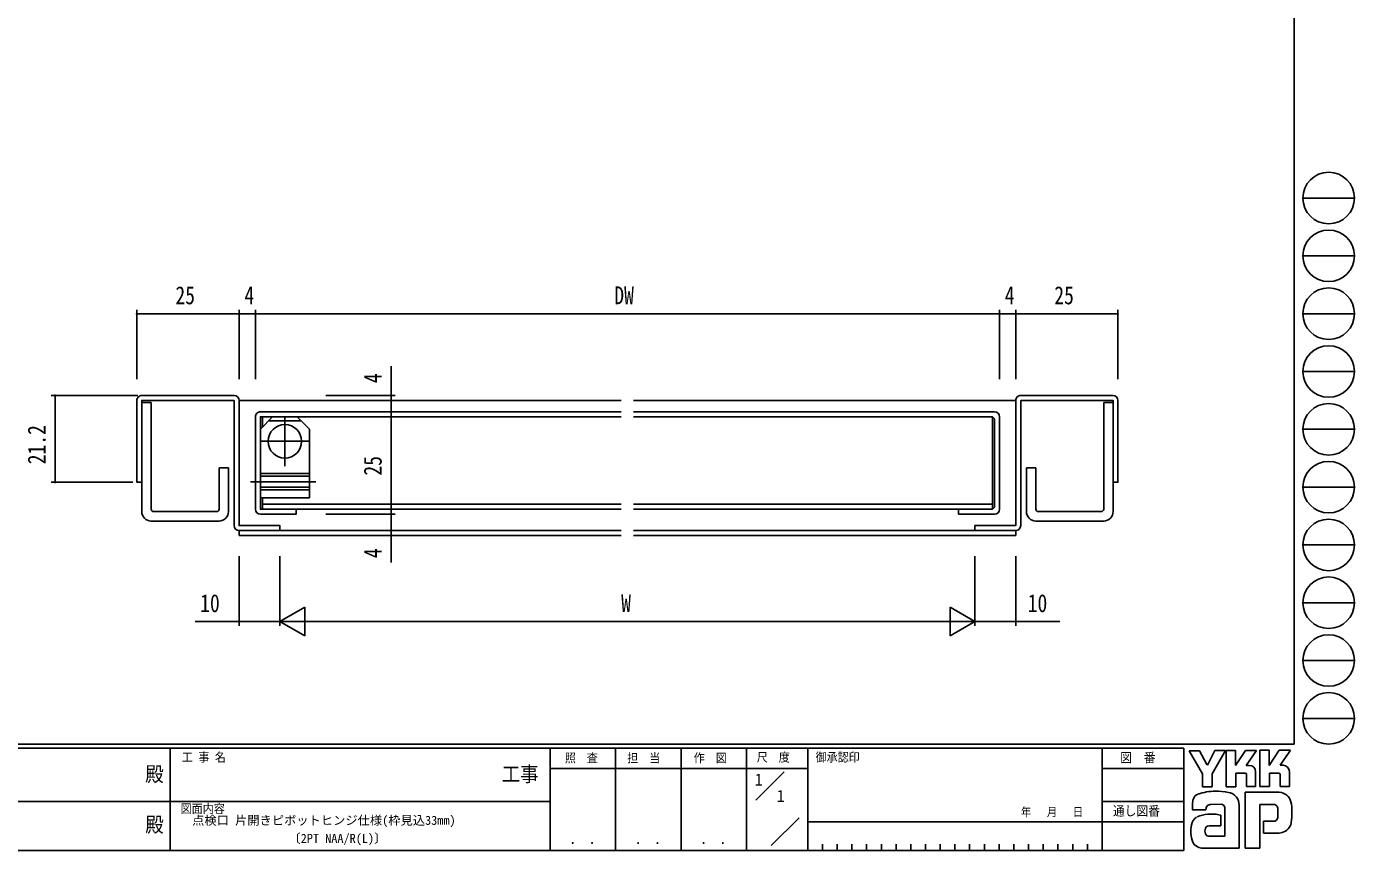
# Model space of a CAD drawing. Units: millimetres on the paper. Extents: x -283 to 283, y -202 to 202.
# Drawn here: x -41.5 to 283.3, y -201.5 to 0 of the extents above; entities that cross this region are included whole.
import ezdxf
from ezdxf.enums import TextEntityAlignment as Align

# ---------------------------------------------------------------- set-up
doc = ezdxf.new("R2010")
doc.units = ezdxf.units.MM
for name, color, linetype in [('0-1_USER1', 3, 'Continuous'), ('0-2_YKK_11', 7, 'Continuous'), ('0-3_YKK_12', 2, 'Continuous'), ('0-4_YKK_13', 4, 'Continuous'), ('0-6_YKK_D', 6, 'Continuous'), ('0-7_YKK_ZWAK', 7, 'Continuous')]:
    doc.layers.add(name, color=color, linetype=linetype)
doc.styles.add('ＭＳ ゴシック', font='')
doc.styles.get('ＭＳ ゴシック').set_extended_font_data('MS Gothic')

msp = doc.modelspace()

# ---------------------------------------------------------------- linework, layer by layer
at = {"layer": '0-2_YKK_11'}
for p, q in [((9.285, -90.242), (-13.315, -90.242)), ((201.685, -90.242), (224.285, -90.242)), ((9.285, -91.442), (9.285, -122.042)), ((201.685, -91.442), (201.685, -122.042)), ((14.485, -95.442), (14.485, -118.042)), ((103.985, -94.242), (15.685, -94.242)), ((16.185, -97.942), (16.185, -95.442)), ((195.285, -94.242), (106.985, -94.242)), ((106.985, -95.442), (194.785, -95.442)), ((196.485, -95.442), (196.485, -118.042)), ((16.185, -115.242), (16.185, -118.042)), ((103.985, -116.842), (16.185, -116.842)), ((106.985, -116.842), (194.785, -116.842))]:
    msp.add_line(p, q, dxfattribs=at)
for points in [[(-14.515, -91.442), (-14.515, -111.442), (-13.315, -111.442), (-13.315, -91.442), (9.285, -91.442)], [(10.485, -123.242), (20.485, -123.242), (20.485, -122.042), (10.485, -122.042), (10.485, -91.442)], [(200.485, -123.242), (190.485, -123.242), (190.485, -122.042), (200.485, -122.042), (200.485, -91.442)], [(225.485, -91.442), (225.485, -111.442), (224.285, -111.442), (224.285, -91.442), (201.685, -91.442)], [(103.985, -118.042), (15.685, -118.042), (15.685, -95.442), (103.985, -95.442)], [(106.985, -118.042), (194.785, -118.042), (194.785, -95.442), (195.285, -95.942), (195.285, -117.542), (194.785, -118.042)], [(15.685, -119.242), (24.485, -119.242), (24.485, -118.042)], [(195.285, -119.242), (186.485, -119.242), (186.485, -118.042)]]:
    msp.add_lwpolyline(points, dxfattribs=at)
for centre, start, end in [((-13.315, -91.442), 89.99998, 180.00002), ((9.285, -91.442), 0, 89.99998), ((201.685, -91.442), 89.99998, 180.00002), ((224.285, -91.442), 0, 89.99998), ((15.685, -95.442), 89.99998, 180.00002), ((195.285, -95.442), 0, 89.99998), ((15.685, -118.042), 180.00002, 270), ((195.285, -118.042), 270, 0), ((10.485, -122.042), 180.00002, 270), ((200.485, -122.042), 270, 0)]:
    msp.add_arc(centre, 1.2, start, end, dxfattribs=at)
at = {"layer": '0-3_YKK_12'}
for p, q in [((10.485, -91.442), (103.985, -91.442)), ((200.485, -91.442), (106.985, -91.442)), ((10.485, -123.242), (103.985, -123.242)), ((10.485, -123.242), (10.485, -124.442)), ((190.485, -123.242), (106.985, -123.242)), ((200.485, -123.242), (200.485, -124.442)), ((10.485, -124.442), (103.985, -124.442)), ((200.485, -124.442), (106.985, -124.442))]:
    msp.add_line(p, q, dxfattribs=at)
at = {"layer": '0-4_YKK_13'}
for p, q in [((-11.015, -91.942), (-13.315, -91.942)), ((-13.315, -118.642), (-13.315, -91.942)), ((-11.015, -91.942), (-11.015, -118.042)), ((221.985, -91.942), (224.285, -91.942)), ((221.985, -91.942), (221.985, -118.042)), ((224.285, -118.642), (224.285, -91.942)), ((18.685, -95.442), (15.685, -98.442)), ((25.685, -96.442), (17.685, -96.442)), ((24.685, -95.442), (18.685, -95.442)), ((21.685, -95.342), (21.685, -107.542)), ((24.685, -95.442), (27.685, -98.442)), ((27.685, -115.242), (27.685, -98.442)), ((27.785, -101.442), (15.585, -101.442)), ((5.585, -107.942), (5.585, -118.042)), ((7.885, -107.942), (5.585, -107.942)), ((7.885, -118.642), (7.885, -107.942)), ((27.685, -109.342), (15.685, -109.342)), ((15.685, -109.997), (27.685, -109.997)), ((203.085, -107.942), (205.385, -107.942)), ((203.085, -118.642), (203.085, -107.942)), ((205.385, -107.942), (205.385, -118.042)), ((29.249, -111.342), (13.301, -111.342)), ((15.685, -112.687), (27.685, -112.687)), ((27.685, -113.342), (15.685, -113.342)), ((4.985, -118.642), (-10.415, -118.642)), ((205.985, -118.642), (221.385, -118.642)), ((5.585, -120.942), (-11.015, -120.942)), ((205.385, -120.942), (221.985, -120.942))]:
    msp.add_line(p, q, dxfattribs=at)
msp.add_lwpolyline([(27.685, -115.242), (15.685, -115.242), (15.685, -98.442)], dxfattribs=at)
msp.add_circle((21.685, -101.442), 4.1, dxfattribs=at)
for centre, radius, start, end in [((-11.015, -118.642), 2.3, 180, 270), ((-10.415, -118.042), 0.6, 180, 270), ((4.985, -118.042), 0.6, 270, 0), ((5.585, -118.642), 2.3, 270, 0), ((205.385, -118.642), 2.3, 180, 270), ((205.985, -118.042), 0.6, 180, 270), ((221.385, -118.042), 0.6, 270, 0), ((221.985, -118.642), 2.3, 270, 0)]:
    msp.add_arc(centre, radius, start, end, dxfattribs=at)
at = {"layer": '0-6_YKK_D'}
for p, q in [((-14.515, -86.242), (-14.515, -69.242)), ((-14.515, -70.242), (10.485, -70.242)), ((10.485, -71.219), (10.485, -69.242)), ((10.485, -86.242), (10.485, -69.242)), ((14.485, -70.242), (10.485, -70.242)), ((14.485, -74.979), (14.485, -69.242)), ((14.485, -86.242), (14.485, -69.242)), ((196.485, -70.242), (14.485, -70.242)), ((196.485, -75.902), (196.485, -69.242)), ((196.485, -86.242), (196.485, -69.242)), ((200.485, -70.242), (196.485, -70.242)), ((200.485, -75.928), (200.485, -69.242)), ((200.485, -86.242), (200.485, -69.242)), ((225.485, -70.242), (200.485, -70.242)), ((225.485, -86.242), (225.485, -69.242)), ((-14.315, -90.242), (-35.515, -90.242)), ((-34.515, -90.242), (-34.515, -111.442)), ((31.685, -90.242), (48.685, -90.242)), ((47.685, -119.242), (47.685, -94.242)), ((-15.515, -111.442), (-35.515, -111.442)), ((31.704, -119.242), (48.685, -119.242)), ((10.485, -129.542), (10.485, -146.542)), ((20.485, -129.542), (20.485, -146.542)), ((190.485, -129.542), (190.485, -146.542)), ((190.485, -129.542), (190.485, -146.542)), ((200.485, -129.542), (200.485, -146.542)), ((20.485, -145.542), (26.547, -142.042)), ((26.547, -149.042), (26.547, -142.042)), ((184.423, -142.042), (184.423, -149.042)), ((190.485, -145.542), (184.423, -142.042)), ((10.485, -145.542), (-0.255, -145.542)), ((20.485, -145.542), (10.485, -145.542)), ((20.485, -145.542), (32.609, -145.542)), ((20.485, -145.542), (26.547, -149.042)), ((183.485, -145.542), (27.485, -145.542)), ((190.485, -145.542), (178.36, -145.542)), ((190.485, -145.542), (184.423, -149.042)), ((190.485, -145.542), (200.485, -145.542)), ((200.485, -145.542), (211.225, -145.542))]:
    msp.add_line(p, q, dxfattribs=at)
for points in [[(47.685, -83.054), (47.685, -90.242), (47.685, -94.242)], [(47.685, -131.057), (47.685, -123.242), (47.685, -119.242)]]:
    msp.add_lwpolyline(points, dxfattribs=at)
for centre, start, end in [((-14.515, -70.242), 0, 180), ((-14.515, -70.242), 180, 0), ((10.485, -70.242), 0, 180), ((10.485, -70.242), 0, 180), ((10.485, -70.242), 180, 0), ((10.485, -70.242), 180, 0), ((14.485, -70.242), 0, 180), ((14.485, -70.242), 0, 180), ((14.485, -70.242), 180, 0), ((14.485, -70.242), 180, 0), ((196.485, -70.242), 0, 180), ((196.485, -70.242), 0, 180), ((196.485, -70.242), 180, 0), ((196.485, -70.242), 180, 0), ((200.485, -70.242), 0, 180), ((200.485, -70.242), 0, 180), ((200.485, -70.242), 180, 0), ((200.485, -70.242), 180, 0), ((225.485, -70.242), 0, 180), ((225.485, -70.242), 180, 0), ((-34.515, -90.242), 90, 270), ((-34.515, -90.242), 270, 90), ((47.685, -90.242), 90, 270), ((47.685, -90.242), 270, 90), ((47.685, -94.242), 90, 270), ((47.685, -94.242), 90, 270), ((47.685, -94.242), 270, 90), ((47.685, -94.242), 270, 90), ((-34.515, -111.442), 90, 270), ((-34.515, -111.442), 270, 90), ((47.685, -119.242), 90, 270), ((47.685, -119.242), 90, 270), ((47.685, -119.242), 270, 90), ((47.685, -119.242), 270, 90), ((47.685, -123.242), 90, 270), ((47.685, -123.242), 270, 90), ((10.485, -145.542), 0, 180), ((10.485, -145.542), 180, 0), ((200.485, -145.542), 0, 180), ((200.485, -145.542), 180, 0)]:
    msp.add_arc(centre, 0.106, start, end, dxfattribs=at)
at = {"layer": '0-7_YKK_ZWAK'}
for p, q in [((268.6, 199.5), (268.6, -175.5)), ((270.726, -41.94), (283.326, -41.94)), ((270.726, -56.08), (283.326, -56.08)), ((270.726, -70.22), (283.326, -70.22)), ((270.726, -84.36), (283.326, -84.36)), ((270.726, -98.5), (283.326, -98.5)), ((270.726, -112.64), (283.326, -112.64)), ((270.726, -126.78), (283.326, -126.78)), ((270.726, -140.92), (283.326, -140.92)), ((270.726, -155.06), (283.326, -155.06)), ((270.726, -169.2), (283.326, -169.2)), ((268.6, -175.5), (-281.4, -175.5)), ((241.6, -176.5), (-281.4, -176.5)), ((-6.4, -176.5), (-6.4, -201.5)), ((86.6, -176.5), (86.6, -201.5)), ((102.6, -176.5), (102.6, -201.5)), ((118.6, -176.5), (118.6, -201.5)), ((134.6, -176.5), (134.6, -201.5)), ((149.6, -176.5), (149.6, -201.5)), ((221.6, -176.5), (221.6, -201.5)), ((241.6, -176.5), (241.6, -201.5)), ((246.194, -182.785), (242.912, -177.147)), ((242.912, -177.147), (245.422, -177.147)), ((245.422, -177.147), (247.217, -180.506)), ((249.197, -177.07), (247.372, -180.622)), ((251.787, -177.07), (248.55, -182.804)), ((249.197, -177.07), (251.787, -177.07)), ((251.928, -185.951), (251.928, -177.089)), ((251.928, -177.089), (254.226, -177.089)), ((254.226, -180.731), (256.639, -177.051)), ((254.226, -177.089), (254.226, -180.731)), ((256.639, -177.051), (259.371, -177.051)), ((259.371, -177.051), (256.843, -180.719)), ((260.153, -185.874), (260.153, -177.012)), ((260.153, -177.012), (262.489, -177.012)), ((262.489, -180.72), (264.941, -177.012)), ((262.489, -177.012), (262.489, -180.72)), ((264.941, -177.012), (267.644, -177.012)), ((267.374, -177.475), (265.144, -180.661)), ((267.644, -177.012), (267.374, -177.475)), ((135.303, -181.499), (86.6, -181.499)), ((135.303, -181.499), (149.6, -181.499)), ((221.6, -181.5), (241.6, -181.5)), ((247.217, -180.506), (247.372, -180.622)), ((257.585, -180.719), (256.843, -180.719)), ((265.886, -180.661), (265.144, -180.661)), ((136.864, -189.169), (143.788, -182.245)), ((246.194, -185.97), (246.194, -182.785)), ((248.55, -182.804), (248.55, -185.97)), ((256.581, -182.63), (254.303, -182.63)), ((254.303, -182.63), (254.303, -185.951)), ((256.89, -182.746), (256.581, -182.63)), ((256.89, -185.893), (256.89, -182.746)), ((259.13, -182.263), (259.13, -185.893)), ((265.173, -185.854), (265.173, -182.727)), ((267.432, -182.263), (267.432, -185.854)), ((248.55, -185.97), (246.194, -185.97)), ((254.303, -185.951), (251.928, -185.951)), ((256.62, -187.283), (256.62, -200.933)), ((264.902, -187.283), (256.62, -187.283)), ((259.13, -185.893), (256.89, -185.893)), ((262.586, -185.874), (260.153, -185.874)), ((265.173, -185.818), (265.209, -185.854)), ((267.432, -185.854), (265.173, -185.854)), ((-97.4, -189.499), (-5.4, -189.499)), ((-5.4, -189.499), (86.6, -189.499)), ((221.6, -189.499), (241.6, -189.499)), ((250.847, -190.218), (248.206, -190.268)), ((251.619, -197.979), (251.619, -191.029)), ((255.114, -190.488), (255.114, -200.914)), ((260.211, -200.933), (260.211, -190.256)), ((260.211, -190.256), (263.532, -190.256)), ((264.581, -191.326), (264.594, -193.208)), ((140.652, -200.318), (147.454, -193.515)), ((149.6, -194.5), (221.6, -194.5)), ((241.6, -194.5), (221.6, -194.5)), ((250.152, -192.766), (250.654, -192.882)), ((250.654, -192.882), (250.654, -195.45)), ((263.609, -194.349), (261.08, -194.349)), ((261.08, -194.349), (261.08, -197.303)), ((247.604, -197.979), (251.619, -197.979)), ((250.654, -195.45), (247.801, -195.453)), ((251.31, -197.979), (251.561, -197.979)), ((251.619, -197.978), (251.62, -197.979)), ((261.08, -197.303), (264.883, -197.303)), ((264.883, -197.303), (265.655, -197.13)), ((153.2, -200), (153.2, -201.5)), ((156.8, -200), (156.8, -201.5)), ((160.4, -200), (160.4, -201.5)), ((164, -200), (164, -201.5)), ((167.6, -200), (167.6, -201.5)), ((171.2, -200), (171.2, -201.5)), ((174.8, -200), (174.8, -201.5)), ((178.4, -200), (178.4, -201.5)), ((182, -200), (182, -201.5)), ((185.6, -200), (185.6, -201.5)), ((189.2, -200), (189.2, -201.5)), ((192.8, -200), (192.8, -201.5)), ((196.4, -200), (196.4, -201.5)), ((200, -200), (200, -201.5)), ((203.6, -200), (203.6, -201.5)), ((207.2, -200), (207.2, -201.5)), ((210.8, -200), (210.8, -201.5)), ((214.4, -200), (214.4, -201.5)), ((218, -200), (218, -201.5)), ((247.005, -200.972), (245.943, -200.972)), ((254.882, -200.952), (247.005, -200.972)), ((255.114, -200.914), (254.882, -200.952)), ((256.62, -200.933), (259.651, -200.933)), ((259.651, -200.933), (260.211, -200.933)), ((-281.4, -201.5), (241.6, -201.5))]:
    msp.add_line(p, q, dxfattribs=at)
for points in [[(265.173, -182.727), (264.864, -182.611), (262.586, -182.611), (262.586, -185.874)], [(247.005, -191.55), (243.684, -191.55), (243.684, -190.172)]]:
    msp.add_lwpolyline(points, dxfattribs=at)
for centre in [(277.026, -41.94), (277.026, -56.08), (277.026, -70.22), (277.026, -84.36), (277.026, -98.5), (277.026, -112.64), (277.026, -126.78), (277.026, -140.92), (277.026, -155.06), (277.026, -169.2)]:
    msp.add_circle(centre, 6.3, dxfattribs=at)
for centre, radius, start, end in [((257.585, -182.263), 1.545, 0.00166, 89.99604), ((265.886, -182.206), 1.545, 0.00166, 89.99604), ((245.605, -189.397), 1.746, 109.02127, 161.51264), ((249.259, -199.644), 12.629, 89.89165, 109.30848), ((249.63, -201.831), 14.82, 78.7801, 91.46938), ((251.979, -190.426), 3.178, 40.66422, 80.31694), ((251.821, -190.418), 3.294, 358.78059, 38.76563), ((264.794, -190.386), 3.101, 14.44572, 87.08746), ((247.285, -190.19), 3.598, 158.41083, 179.71775), ((248.511, -191.505), 1.507, 138.46382, 181.71359), ((248.111, -191.479), 1.215, 85.50551, 126.78038), ((250.497, -191.324), 1.161, 14.7552, 72.44995), ((263.646, -191.128), 0.878, 16.43123, 96.91661), ((261.979, -191.648), 2.624, 4.93423, 17.03552), ((253.147, -192.348), 14.9, 350.99027, 10.67625), ((246.191, -195.734), 2.792, 121.82711, 169.08475), ((248.4, -202.11), 9.506, 79.38098, 112.05825), ((263.61, -193.417), 0.933, 269.95468, 342.90145), ((261.964, -192.958), 2.64, 343.6902, 354.75362), ((264.839, -194.175), 3.065, 285.44291, 349.90448), ((251.206, -196.782), 7.916, 168.76372, 199.80079), ((248.444, -196.734), 1.692, 171.08203, 216.71923), ((247.807, -196.485), 1.032, 90.33953, 178.03639), ((247.779, -196.904), 1.09, 230.9728, 260.75491), ((246.2, -198.245), 2.731, 207.31435, 263.59464)]:
    msp.add_arc(centre, radius, start, end, dxfattribs=at)

# ---------------------------------------------------------------- texts
at = {"layer": '0-1_USER1', "style": 'ＭＳ ゴシック'}
for s, height, p in [('1', 2.933, (136.6, -186.5)), ('1', 2.933, (141.981, -190.5)), ('点検口 片開きピボットヒンジ仕様(枠見込33mm)', 2.199, (-1.002, -195.892)), ('〔2PT NAA/R(L)〕', 2.199, (22.555, -200.303))]:
    msp.add_text(s, height=height, dxfattribs=at).set_placement(p, align=Align.BOTTOM_LEFT)
at = {"layer": '0-6_YKK_D', "style": 'ＭＳ ゴシック', "width": 0.8}
for s, p in [('25', (-5.097, -69.242)), ('4', (11.788, -69.242)), ('DW', (102.269, -69.242)), ('4', (197.788, -69.242)), ('25', (209.903, -69.242)), ('10', (0.963, -144.542)), ('W', (103.95, -144.542)), ('10', (203.403, -144.542))]:
    msp.add_text(s, height=4.399, dxfattribs=at).set_placement(p, align=Align.BOTTOM_LEFT)
for s, p in [('4', (46.685, -87.201)), ('21.2', (-35.515, -107.055)), ('25', (46.685, -109.824)), ('4', (46.685, -130.004))]:
    msp.add_text(s, height=4.399, rotation=90, dxfattribs=at).set_placement(p, align=Align.BOTTOM_LEFT)
at = {"layer": '0-7_YKK_ZWAK', "style": 'ＭＳ ゴシック', "width": 0.9}
for s, height, p in [('工 事 名', 2.199, (-3.534, -180.452)), ('照  査', 2.199, (90.164, -180.629)), ('担  当', 2.199, (105.425, -180.629)), ('作  図', 2.199, (121.686, -180.616)), ('尺  度', 2.199, (137.109, -180.455)), ('御承認印', 2.199, (151.505, -180.452)), ('図\u3000番', 2.346, (226.027, -180.687)), ('殿', 3.666, (-12.458, -185.754)), ('工事', 3.666, (74.765, -185.754)), ('図面内容', 2.199, (-3.816, -193.034)), ('年   月   日', 2.073, (201.726, -193.764)), ('通し図番', 2.346, (224.228, -193.703)), ('殿', 3.666, (-12.458, -198.127)), (' ． ．', 2.566, (89.782, -200.747)), (' ． ．', 2.566, (105.782, -200.747)), (' ． ．', 2.566, (121.782, -200.747))]:
    msp.add_text(s, height=height, dxfattribs=at).set_placement(p, align=Align.BOTTOM_LEFT)

doc.saveas('drawing.dxf')
